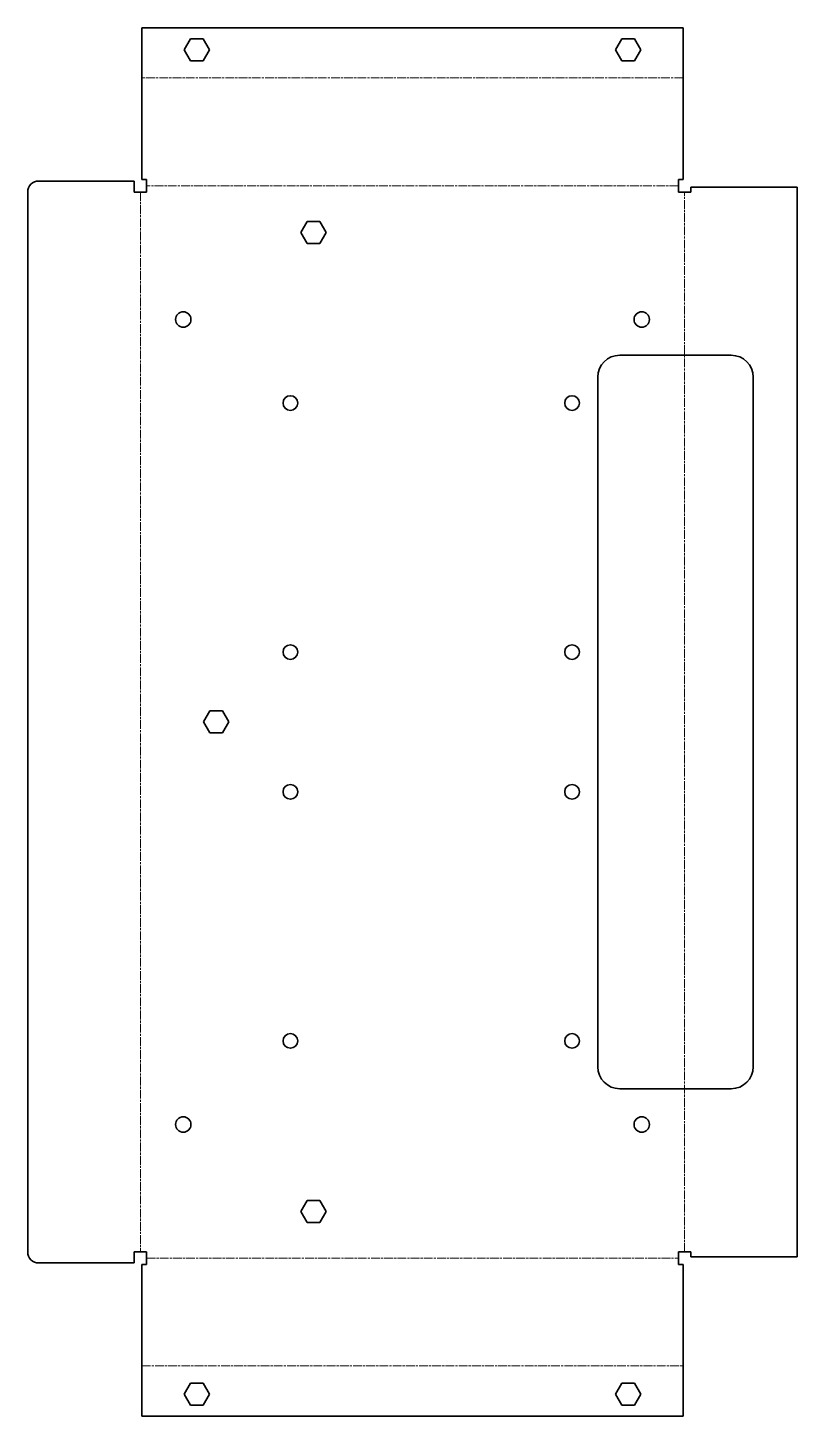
# Model space of a CAD drawing. Header units: millimetres. Extents: x 0 to 210, y 0 to 379.
import ezdxf

# ---------------------------------------------------------------- set-up
doc = ezdxf.new("R2010")
doc.units = ezdxf.units.MM
doc.linetypes.add('Chain', pattern=[13.68, 9.12, -1.14, 2.28, -1.14])
doc.layers.add('SIMUMAK Bend Centerline (ISO)', color=7, linetype='Chain', lineweight=9)
doc.layers.add('SIMUMAK Visible (ISO)', color=7, linetype='Continuous', lineweight=35)

# ---------------------------------------------------------------- blocks, each defined once
blk = doc.blocks.new('DSPY-AUT-06-BOXE-01_Sheet_2_DSPY-AUT-06-BOXE-01 (Desplegada)')
at = {"layer": 'SIMUMAK Bend Centerline (ISO)', "ltscale": 0.263158}
for p, q in [((73.8, 175.59), (-73.8, 175.59)), ((-74.2, 144.5), (-74.2, -144.5)), ((72.5, 146.2), (-72.5, 146.2)), ((74.2, -144.5), (74.2, 144.5)), ((-72.5, -146.2), (72.5, -146.2)), ((-73.8, -175.59), (73.8, -175.59))]:
    blk.add_line(p, q, dxfattribs=at)
at = {"layer": 'SIMUMAK Visible (ISO)'}
for p, q in [((-73.8, 147.89), (-73.8, 189.29)), ((-73.8, 189.29), (73.8, 189.29)), ((-62.26, 183.29), (-60.53, 186.29)), ((-60.53, 186.29), (-57.07, 186.29)), ((-57.07, 186.29), (-55.34, 183.29)), ((55.34, 183.29), (57.07, 186.29)), ((57.07, 186.29), (60.53, 186.29)), ((60.53, 186.29), (62.26, 183.29)), ((73.8, 189.29), (73.8, 147.89)), ((-60.53, 180.29), (-62.26, 183.29)), ((-55.34, 183.29), (-57.07, 180.29)), ((57.07, 180.29), (55.34, 183.29)), ((62.26, 183.29), (60.53, 180.29)), ((-57.07, 180.29), (-60.53, 180.29)), ((60.53, 180.29), (57.07, 180.29)), ((-72.5, 147.89), (-73.8, 147.89)), ((-72.5, 144.5), (-72.5, 147.89)), ((72.5, 147.89), (72.5, 144.5)), ((73.8, 147.89), (72.5, 147.89)), ((-104.89, -144.5), (-104.89, 144.5)), ((-101.89, 147.5), (-75.89, 147.5)), ((-75.89, 147.5), (-75.89, 144.5)), ((-75.89, 144.5), (-72.5, 144.5)), ((72.5, 144.5), (75.89, 144.5)), ((75.89, 144.5), (75.89, 145.8)), ((104.89, 145.8), (75.89, 145.8)), ((104.89, 145.8), (104.89, -145.8)), ((-30.46, 133.5), (-28.73, 136.5)), ((-28.73, 136.5), (-25.27, 136.5)), ((-25.27, 136.5), (-23.54, 133.5)), ((-28.73, 130.5), (-30.46, 133.5)), ((-23.54, 133.5), (-25.27, 130.5)), ((-25.27, 130.5), (-28.73, 130.5)), ((56.5, 100), (86.89, 100)), ((50.5, -94), (50.5, 94)), ((92.89, 94), (92.89, -94)), ((-56.96, 0), (-55.23, 3)), ((-55.23, 3), (-51.77, 3)), ((-51.77, 3), (-50.04, 0)), ((-55.23, -3), (-56.96, 0)), ((-51.77, -3), (-55.23, -3)), ((-50.04, 0), (-51.77, -3)), ((86.89, -100), (56.5, -100)), ((-30.46, -133.5), (-28.73, -130.5)), ((-28.73, -130.5), (-25.27, -130.5)), ((-25.27, -130.5), (-23.54, -133.5)), ((-28.73, -136.5), (-30.46, -133.5)), ((-23.54, -133.5), (-25.27, -136.5)), ((-25.27, -136.5), (-28.73, -136.5)), ((-101.89, -147.5), (-75.89, -147.5)), ((-72.5, -144.5), (-75.89, -144.5)), ((-75.89, -144.5), (-75.89, -147.5)), ((-72.5, -147.89), (-72.5, -144.5)), ((75.89, -144.5), (72.5, -144.5)), ((72.5, -144.5), (72.5, -147.89)), ((75.89, -145.8), (75.89, -144.5)), ((104.89, -145.8), (75.89, -145.8)), ((-73.8, -147.89), (-72.5, -147.89)), ((-73.8, -189.29), (-73.8, -147.89)), ((72.5, -147.89), (73.8, -147.89)), ((73.8, -147.89), (73.8, -189.29)), ((-62.26, -183.29), (-60.53, -180.29)), ((-60.53, -180.29), (-57.07, -180.29)), ((-57.07, -180.29), (-55.34, -183.29)), ((55.34, -183.29), (57.07, -180.29)), ((57.07, -180.29), (60.53, -180.29)), ((60.53, -180.29), (62.26, -183.29)), ((-60.53, -186.29), (-62.26, -183.29)), ((-55.34, -183.29), (-57.07, -186.29)), ((57.07, -186.29), (55.34, -183.29)), ((62.26, -183.29), (60.53, -186.29)), ((73.8, -189.29), (-73.8, -189.29)), ((-57.07, -186.29), (-60.53, -186.29)), ((60.53, -186.29), (57.07, -186.29))]:
    blk.add_line(p, q, dxfattribs=at)
for centre, radius in [((-62.5, 109.75), 2.1), ((62.5, 109.75), 2.1), ((-33.3, 86.95), 2), ((43.5, 86.95), 2), ((-33.3, 19.05), 2), ((43.5, 19.05), 2), ((-33.3, -19.05), 2), ((43.5, -19.05), 2), ((-33.3, -86.95), 2), ((43.5, -86.95), 2), ((-62.5, -109.75), 2.1), ((62.5, -109.75), 2.1)]:
    blk.add_circle(centre, radius, dxfattribs=at)
at = {"layer": 'SIMUMAK Visible (ISO)', "extrusion": (0, 0, -1)}
for centre, start, end in [((101.89, 144.5), 360, 90), ((101.89, -144.5), 270, 0)]:
    blk.add_arc(centre, 3, start, end, dxfattribs=at)
at = {"layer": 'SIMUMAK Visible (ISO)'}
for centre, start, end in [((56.5, 94), 90, 180), ((86.89, 94), 0, 90), ((56.5, -94), 180, 270), ((86.89, -94), 270, 0)]:
    blk.add_arc(centre, 6, start, end, dxfattribs=at)

msp = doc.modelspace()

# ---------------------------------------------------------------- block references
msp.add_blockref('DSPY-AUT-06-BOXE-01_Sheet_2_DSPY-AUT-06-BOXE-01 (Desplegada)', (104.89, 189.29))

doc.saveas('drawing.dxf')
